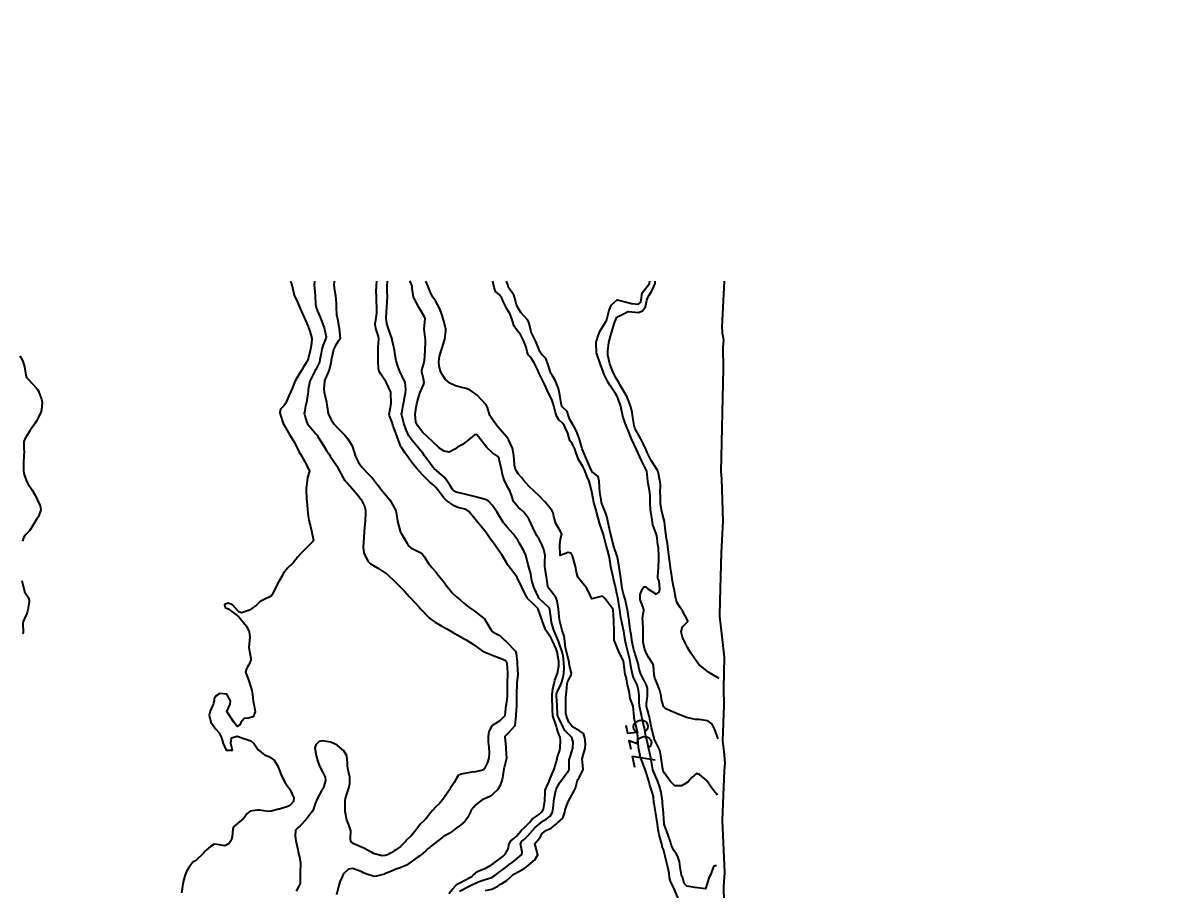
# Model space of a CAD drawing. Header units: metres. Extents: x 318500 to 325275, y 7408834 to 7428799.
# Drawn here: x 323985.8 to 324199, y 7421386.1 to 7421548.4 of the extents above; entities that cross this region are included whole.
import ezdxf
from ezdxf.enums import TextEntityAlignment as Align

# ---------------------------------------------------------------- set-up
doc = ezdxf.new("R2010")
doc.units = ezdxf.units.M
doc.header["$MEASUREMENT"] = 0
for name, color, linetype in [('Area', 45, 'Continuous'), ('Cotas', 45, 'Continuous'), ('Curvas de Nivel 1m', 11, 'Continuous'), ('Curvas de Nivel 5m', 15, 'Continuous'), ('Vias Primárias', 230, 'Continuous')]:
    doc.layers.add(name, color=color, linetype=linetype)
doc.styles.add('Style-STANDARD', font='STANDARD.shx')

msp = doc.modelspace()

# ---------------------------------------------------------------- linework, layer by layer
at = {"layer": 'Area'}
msp.add_lwpolyline([(324117.06, 7421500), (324116.62, 7421491.49), (324116.65, 7421490.6), (324116.68, 7421490.32), (324116.92, 7421489.03), (324116.82, 7421487.7), (324116.87, 7421483.68), (324116.4, 7421464.35), (324116.54, 7421463.01), (324116.81, 7421455.12), (324116.47, 7421449.17), (324116.22, 7421440.27), (324116.15, 7421437.33), (324117.05, 7421429.67), (324116.9, 7421423.83), (324116.99, 7421420.63), (324116.74, 7421413.99), (324116.96, 7421412.02), (324117.19, 7421409.86), (324117.07, 7421408.46), (324116.79, 7421402.27), (324116.67, 7421399.11), (324117.09, 7421389.36), (324116.9, 7421386.69), (324116.93, 7421386.46), (324117.26, 7421374.22)], dxfattribs=at)
at = {"layer": 'Curvas de Nivel 1m', "flags": 128}
for points, elevation in [([(324035.9, 7421500), (324036.2, 7421499.36), (324036.47, 7421497.93), (324036.62, 7421497.35), (324037.03, 7421496.52), (324037.57, 7421495.34), (324037.99, 7421494.33), (324038.44, 7421493.33), (324038.6, 7421492.95), (324038.97, 7421492.12), (324039.21, 7421491.56), (324039.32, 7421491.31), (324039.57, 7421490.69), (324039.92, 7421489.31), (324039.87, 7421488.35), (324039.69, 7421487.31), (324039.32, 7421485.75), (324039.19, 7421485.32), (324039.09, 7421485.1), (324038.87, 7421484.74), (324038.31, 7421483.87), (324037.99, 7421483.33), (324037.57, 7421482.6), (324036.82, 7421481.35), (324036.25, 7421479.91), (324035.99, 7421479.36), (324035.6, 7421478.55), (324035.11, 7421477.37), (324035.01, 7421477.12), (324034.76, 7421476.78), (324034.06, 7421476.07), (324033.94, 7421475.38), (324034.11, 7421474.75), (324034.57, 7421473.37), (324034.72, 7421473.05), (324035.73, 7421471.36), (324036.67, 7421469.83), (324036.92, 7421469.35), (324037.48, 7421468.16), (324037.96, 7421467.33), (324038.62, 7421466.24), (324039.13, 7421465.31), (324039.46, 7421464.44), (324039.11, 7421463.31), (324038.89, 7421461.64), (324038.86, 7421461.32), (324038.84, 7421461.03), (324038.94, 7421459.31), (324038.96, 7421458.88), (324039.08, 7421457.31), (324039.22, 7421456.04), (324039.34, 7421455.31), (324039.67, 7421454.09), (324039.88, 7421453.3), (324040.21, 7421451.51), (324040.12, 7421451.29), (324038.4, 7421449.63), (324038.26, 7421449.46), (324038.13, 7421449.32), (324037.27, 7421448.45), (324036.43, 7421447.34), (324036.4, 7421447.3), (324036.37, 7421447.27), (324035.38, 7421446.33), (324034.63, 7421445.37), (324034.34, 7421444.91), (324033.49, 7421443.38), (324033.09, 7421442.6), (324032.49, 7421441.4), (324032.43, 7421441.26), (324032.28, 7421441.06), (324031.14, 7421440.55), (324030.27, 7421440.09), (324029.91, 7421439.78), (324029.56, 7421439.43), (324028.25, 7421438.48), (324026.75, 7421437.97), (324026.25, 7421438.15), (324025.06, 7421439.49), (324024.26, 7421439.79), (324023.59, 7421439.51), (324023.7, 7421438.96), (324024.25, 7421438.69), (324025.96, 7421437.48), (324026.24, 7421437.21), (324027.7, 7421435.46), (324028.19, 7421434.38), (324028.29, 7421433.45), (324028.16, 7421431.45), (324028.53, 7421429.44), (324028.49, 7421429.08), (324028.11, 7421428.21), (324027.84, 7421427.72), (324027.69, 7421427.46), (324027.53, 7421426.89), (324028.08, 7421425.45), (324028.71, 7421423.44), (324028.8, 7421422.68), (324028.94, 7421421.44), (324029.12, 7421420.54), (324029.32, 7421419.43), (324028.92, 7421418.5), (324027.98, 7421418.28), (324027.25, 7421418.2), (324026.64, 7421417.47), (324026.44, 7421417), (324025.96, 7421416.69), (324025.35, 7421417.49), (324024, 7421419.5), (324024.63, 7421420.87), (324024.67, 7421421.49), (324024.04, 7421422.75), (324022.71, 7421422.85), (324022.03, 7421422.46), (324021.66, 7421421.9), (324021.63, 7421421.54), (324021.49, 7421421.01), (324020.87, 7421419.55), (324020.74, 7421418.8), (324021.01, 7421417.54), (324021.95, 7421416.21), (324022.57, 7421415.52), (324023.03, 7421414.61), (324023.31, 7421413.51), (324023.9, 7421412.25), (324025.1, 7421412.29), (324024.77, 7421413.49), (324024.86, 7421414.56), (324025.93, 7421414.91), (324026.99, 7421414.53), (324027.93, 7421414.21), (324028.52, 7421414.03), (324029.12, 7421413.43), (324029.9, 7421412.31), (324031.09, 7421411.41), (324031.89, 7421411.07), (324032.88, 7421410.39), (324033.48, 7421409.38), (324033.86, 7421408.47), (324034.32, 7421407.36), (324034.88, 7421406.3), (324035.51, 7421405.34), (324035.66, 7421405.19), (324035.81, 7421405), (324036.53, 7421403.33), (324036.47, 7421402.64), (324035.77, 7421401.89), (324035.4, 7421401.71), (324034.27, 7421401.36), (324033.88, 7421401.25), (324033.76, 7421401.22), (324032.3, 7421400.84), (324031.75, 7421400.8), (324030.15, 7421401.02), (324029.75, 7421401.04), (324028.36, 7421400.83), (324027.74, 7421400.34), (324027.41, 7421399.78), (324027.16, 7421399.46), (324025.72, 7421398.31), (324025.25, 7421397.95), (324025.11, 7421397.49), (324025.02, 7421396.15), (324024.87, 7421395.49), (324024.41, 7421394.75), (324023.66, 7421394.38), (324022.63, 7421394.56), (324021.67, 7421394.66), (324020.94, 7421394.25), (324020.13, 7421393.55), (324019.9, 7421393.3), (324019.64, 7421392.99), (324018.17, 7421391.57), (324017.8, 7421391.41), (324017.63, 7421391.3), (324016.88, 7421390.32), (324016.48, 7421389.6), (324016.22, 7421388.97), (324015.86, 7421387.61), (324015.55, 7421385.61)], 734), ([(324040.39, 7421500), (324040.39, 7421499.98), (324040.36, 7421499.3), (324040.39, 7421498.63), (324040.51, 7421497.3), (324040.61, 7421495.71), (324040.69, 7421495.29), (324041, 7421494.43), (324041.45, 7421493.29), (324041.8, 7421492.45), (324042.22, 7421491.28), (324042.58, 7421489.63), (324042.53, 7421489.27), (324042.06, 7421488.13), (324041.78, 7421487.28), (324041.64, 7421486.54), (324041.44, 7421485.28), (324041.32, 7421484.84), (324040.86, 7421483.86), (324040.66, 7421483.49), (324040.55, 7421483.29), (324039.95, 7421482.19), (324039.57, 7421481.31), (324039.23, 7421479.74), (324039.2, 7421479.31), (324039.17, 7421478.94), (324038.89, 7421477.32), (324038.87, 7421477.22), (324038.76, 7421476.62), (324038.53, 7421475.53), (324038.51, 7421475.32), (324038.53, 7421475.11), (324038.73, 7421474.39), (324038.97, 7421473.56), (324039.11, 7421473.31), (324040.69, 7421471.45), (324040.82, 7421471.29), (324041.11, 7421470.86), (324042.09, 7421469.28), (324042.65, 7421468.36), (324043.07, 7421467.69), (324043.37, 7421467.26), (324044.61, 7421465.44), (324044.73, 7421465.24), (324044.86, 7421464.98), (324045.75, 7421463.22), (324046.1, 7421462.74), (324046.57, 7421462.21), (324047.46, 7421461.2), (324048.54, 7421459.99), (324049.14, 7421459.18), (324049.75, 7421457.93), (324049.96, 7421457.17), (324049.98, 7421456.65), (324049.87, 7421455.17), (324049.77, 7421453.86), (324049.72, 7421453.17), (324049.63, 7421451.97), (324049.57, 7421451.17), (324049.51, 7421450.27), (324049.64, 7421449.17), (324050.38, 7421447.66), (324050.9, 7421447.15), (324052.36, 7421446.26), (324054.07, 7421445.11), (324054.34, 7421444.89), (324055.25, 7421444.01), (324056.22, 7421443.08), (324056.27, 7421443.03), (324056.32, 7421442.98), (324057.26, 7421442.02), (324058.11, 7421441.05), (324058.2, 7421440.96), (324058.29, 7421440.86), (324059.98, 7421439.03), (324060.27, 7421438.72), (324061.84, 7421437.01), (324062.24, 7421436.69), (324062.99, 7421436.23), (324064.22, 7421435.5), (324065.15, 7421434.96), (324066.2, 7421434.36), (324067.1, 7421433.84), (324068.19, 7421433.23), (324068.39, 7421433.12), (324068.78, 7421432.91), (324070.18, 7421432.07), (324071.8, 7421430.87), (324072.16, 7421430.68), (324072.47, 7421430.55), (324074.15, 7421429.86), (324075.65, 7421429.3), (324076.13, 7421429.06), (324076.33, 7421428.81), (324076.4, 7421428.53), (324076.51, 7421426.81), (324076.51, 7421426.4), (324076.47, 7421424.81), (324076.47, 7421424.41), (324076.48, 7421422.81), (324076.45, 7421422.4), (324076.25, 7421420.81), (324076.23, 7421420.61), (324076.04, 7421418.81), (324076.03, 7421418.78), (324076, 7421418.72), (324075.08, 7421417.73), (324073.97, 7421417.07), (324073.82, 7421417), (324073.6, 7421416.84), (324073.04, 7421415.77), (324072.9, 7421414.85), (324072.93, 7421413.85), (324073.01, 7421412.85), (324073.06, 7421411.69), (324073.01, 7421410.85), (324072.78, 7421409.95), (324072.24, 7421408.86), (324072.08, 7421408.65), (324071.86, 7421408.52), (324070.51, 7421408.23), (324069.86, 7421408.14), (324068.79, 7421407.97), (324067.85, 7421407.78), (324067.27, 7421407.51), (324066.9, 7421406.93), (324066.53, 7421406.23), (324065.81, 7421405.12), (324065.74, 7421405.01), (324065.7, 7421404.94), (324065.54, 7421404.68), (324064.34, 7421402.96), (324064.11, 7421402.64), (324063.78, 7421402.29), (324063.09, 7421401.66), (324062.49, 7421400.99), (324062.16, 7421400.59), (324061.75, 7421400.06), (324061.28, 7421399.46), (324060.79, 7421399.01), (324060.24, 7421398.5), (324059.72, 7421397.81), (324059.16, 7421397.03), (324058.47, 7421396.27), (324057.69, 7421395.49), (324057.48, 7421395.26), (324057.31, 7421395.06), (324056.52, 7421394.22), (324055.66, 7421393.64), (324055.31, 7421393.43), (324054.77, 7421393.09), (324054.05, 7421392.69), (324053.64, 7421392.54), (324053.06, 7421392.53), (324051.65, 7421392.88), (324051.47, 7421392.95), (324051.12, 7421393.14), (324049.66, 7421393.93), (324048.31, 7421394.53), (324047.67, 7421394.83), (324047.21, 7421395.19), (324047.14, 7421395.74), (324047.22, 7421397.19), (324046.82, 7421398.3), (324046.45, 7421399.2), (324046.15, 7421400.81), (324046.13, 7421401.2), (324046.13, 7421402.86), (324046.2, 7421403.2), (324046.42, 7421403.83), (324046.85, 7421405.19), (324047, 7421406.01), (324047.02, 7421407.19), (324046.8, 7421408.25), (324046.6, 7421409.2), (324046.58, 7421409.9), (324046.44, 7421411.2), (324045.9, 7421412.17), (324044.64, 7421413.23), (324043.93, 7421413.61), (324043.38, 7421413.79), (324041.93, 7421414.03), (324041.3, 7421413.9), (324040.65, 7421413.28), (324040.5, 7421412.69), (324040.73, 7421411.28), (324040.97, 7421410.36), (324041.33, 7421409.27), (324041.86, 7421408.33), (324042.43, 7421407.25), (324042.49, 7421406.6), (324042.12, 7421405.26), (324042, 7421405.06), (324041.81, 7421404.81), (324040.95, 7421403.27), (324040.62, 7421402.43), (324040.24, 7421401.28), (324040.09, 7421400.95), (324039.75, 7421400.5), (324039.23, 7421399.81), (324038.85, 7421399.3), (324037.72, 7421398.09), (324037.28, 7421397.75), (324036.87, 7421397.33), (324036.79, 7421396.23), (324036.94, 7421395.33), (324037.29, 7421393.69), (324037.37, 7421393.32), (324037.64, 7421392), (324037.75, 7421391.44), (324037.77, 7421391.32), (324037.78, 7421391.17), (324037.75, 7421389.32), (324037.76, 7421389.16), (324037.73, 7421387.32), (324037.57, 7421386.93), (324036.96, 7421385.92)], 733), ([(324044.09, 7421500), (324044.05, 7421499.26), (324044.16, 7421498.36), (324044.33, 7421497.25), (324044.45, 7421495.82), (324044.47, 7421495.25), (324044.56, 7421493.67), (324044.64, 7421493.25), (324044.7, 7421492.97), (324044.96, 7421491.51), (324045.02, 7421491.29), (324045.03, 7421491.24), (324045.04, 7421491.16), (324045.19, 7421489.24), (324045.1, 7421489.06), (324044.92, 7421488.86), (324044.28, 7421487.88), (324043.99, 7421487.25), (324043.69, 7421486.06), (324043.56, 7421485.26), (324043.44, 7421484.7), (324043.09, 7421483.27), (324043.03, 7421483.09), (324042.84, 7421482.65), (324042.41, 7421481.69), (324042.29, 7421481.28), (324042.19, 7421479.9), (324042.25, 7421479.28), (324042.67, 7421477.37), (324042.69, 7421477.27), (324042.76, 7421476.49), (324043, 7421475.27), (324043.52, 7421474.05), (324044.07, 7421473.25), (324044.71, 7421472.56), (324046.08, 7421471.22), (324046.68, 7421470.53), (324047.45, 7421469.2), (324047.83, 7421468.02), (324048.09, 7421467.2), (324048.62, 7421466.12), (324049.33, 7421465.18), (324050.59, 7421463.87), (324051.25, 7421463.15), (324051.85, 7421462.41), (324052.56, 7421461.47), (324052.83, 7421461.13), (324054.53, 7421459.11), (324055.61, 7421457.09), (324055.78, 7421456.37), (324055.92, 7421455.09), (324056.45, 7421453.27), (324056.53, 7421453.08), (324056.63, 7421452.9), (324057.66, 7421451.06), (324057.94, 7421450.59), (324058.41, 7421450.13), (324060.16, 7421449.28), (324060.4, 7421449.15), (324060.55, 7421449.03), (324060.92, 7421448.49), (324061.87, 7421447.01), (324062.09, 7421446.73), (324062.36, 7421446.43), (324063.06, 7421445.69), (324063.63, 7421444.98), (324064.34, 7421444.08), (324065.19, 7421442.96), (324066.3, 7421441.59), (324066.98, 7421440.94), (324067.71, 7421440.35), (324068.28, 7421439.83), (324068.76, 7421439.4), (324069.47, 7421438.9), (324070.26, 7421438.37), (324072.24, 7421436.87), (324073.37, 7421434.85), (324073.76, 7421434.4), (324074.2, 7421434.17), (324075.11, 7421433.73), (324076.05, 7421432.81), (324076.19, 7421432.65), (324077.99, 7421430.79), (324078.15, 7421430.4), (324078.34, 7421428.79), (324078.41, 7421427.08), (324078.43, 7421426.79), (324078.43, 7421426.46), (324078.27, 7421424.79), (324078.26, 7421424.61), (324078.23, 7421422.79), (324078.18, 7421420.94), (324078.18, 7421420.79), (324078.18, 7421420.64), (324078.1, 7421418.79), (324078.1, 7421418.69), (324077.98, 7421417.54), (324077.89, 7421416.87), (324077.85, 7421416.79), (324076.69, 7421415.54), (324076.05, 7421414.81), (324076.02, 7421414.74), (324076.18, 7421412.81), (324076.23, 7421412.49), (324076.35, 7421410.8), (324075.87, 7421408.97), (324075.83, 7421408.81), (324075.59, 7421407.07), (324075.53, 7421406.81), (324075.09, 7421405.55), (324074.63, 7421404.83), (324073.8, 7421404.03), (324073.08, 7421403.56), (324071.79, 7421402.96), (324071.6, 7421402.86), (324070.59, 7421402.07), (324069.76, 7421401.09), (324069.68, 7421400.97), (324069.64, 7421400.89), (324069.04, 7421399.6), (324068.53, 7421398.91), (324067.72, 7421398.25), (324066.94, 7421397.7), (324065.98, 7421396.94), (324065.82, 7421396.83), (324065.71, 7421396.77), (324064.56, 7421396.1), (324063.69, 7421395.45), (324063.42, 7421395.24), (324063.1, 7421394.98), (324062.31, 7421394.35), (324061.66, 7421393.85), (324061.21, 7421393.45), (324060.73, 7421393.01), (324060.13, 7421392.53), (324059.64, 7421392.17), (324058.08, 7421391.04), (324057.82, 7421390.86), (324057.63, 7421390.75), (324056.42, 7421390.26), (324055.61, 7421389.98), (324054.97, 7421389.72), (324053.6, 7421389.14), (324053.57, 7421389.13), (324053.48, 7421389.1), (324052.04, 7421388.68), (324051.59, 7421388.66), (324050.02, 7421389.15), (324049.6, 7421389.34), (324049.27, 7421389.5), (324047.61, 7421390.11), (324046.76, 7421390.04), (324045.91, 7421389.21), (324045.79, 7421389.01), (324045.59, 7421388.6), (324045.15, 7421387.64), (324045.02, 7421387.22), (324044.85, 7421386.51), (324044.5, 7421385.23)], 732), ([(324065.55, 7421385.43), (324066.25, 7421386.24), (324066.84, 7421386.93), (324067.2, 7421387.29), (324067.58, 7421387.48), (324068.56, 7421387.93), (324069.59, 7421388.53), (324069.82, 7421388.66), (324070.11, 7421388.88), (324070.92, 7421389.56), (324071.62, 7421389.88), (324072.32, 7421390.15), (324073.5, 7421390.84), (324073.58, 7421390.9), (324073.63, 7421390.93), (324073.94, 7421391.15), (324075.65, 7421392.4), (324076.09, 7421392.8), (324076.64, 7421393.82), (324076.86, 7421394.79), (324077.15, 7421395.33), (324077.69, 7421395.76), (324078.26, 7421396.22), (324078.73, 7421396.77), (324079.16, 7421397.32), (324079.72, 7421397.81), (324080.62, 7421398.75), (324081.12, 7421399.36), (324081.75, 7421399.82), (324082.31, 7421400.17), (324082.97, 7421400.71), (324083.26, 7421401.21), (324083.49, 7421402.7), (324083.58, 7421404.48), (324083.59, 7421404.7), (324083.63, 7421404.89), (324083.82, 7421405.35), (324084.22, 7421406.31), (324084.37, 7421406.69), (324084.83, 7421407.71), (324085.23, 7421408.69), (324085.78, 7421410.57), (324085.8, 7421410.68), (324085.82, 7421410.75), (324085.9, 7421411.02), (324086.29, 7421412.3), (324086.37, 7421412.67), (324086.46, 7421414.16), (324086.36, 7421414.67), (324086.24, 7421414.97), (324085.96, 7421415.77), (324085.73, 7421416.45), (324085.69, 7421416.68), (324085.57, 7421417.09), (324085.02, 7421418.69), (324084.93, 7421419.79), (324084.93, 7421420.7), (324084.89, 7421421.54), (324084.88, 7421422.7), (324085.01, 7421423.75), (324085.22, 7421424.69), (324085.4, 7421425.38), (324085.87, 7421426.68), (324086.12, 7421427.98), (324086.14, 7421428.68), (324086.13, 7421428.89), (324085.8, 7421430.69), (324085.61, 7421431.25), (324084.94, 7421432.7), (324084.69, 7421433.2), (324084.2, 7421433.96), (324083.7, 7421434.72), (324083.29, 7421435.66), (324082.94, 7421436.72), (324082.27, 7421438.68), (324082.24, 7421438.73), (324081.26, 7421439.72), (324080.29, 7421440.66), (324080.24, 7421440.71), (324080.2, 7421440.76), (324080.09, 7421440.97), (324079.18, 7421442.78), (324078.35, 7421444.59), (324078.23, 7421444.79), (324077.68, 7421445.47), (324076.65, 7421446.81), (324076.38, 7421447.25), (324075.46, 7421448.82), (324074.42, 7421450.32), (324074.02, 7421450.85), (324073.34, 7421451.76), (324072.57, 7421452.87), (324072.45, 7421453.04), (324070.98, 7421454.88), (324070.49, 7421455.52), (324069.31, 7421456.91), (324068.84, 7421457.24), (324068.51, 7421457.36), (324067.25, 7421457.68), (324066.52, 7421457.98), (324065.09, 7421458.96), (324064.54, 7421459.52), (324063.46, 7421460.99), (324063.07, 7421461.5), (324062.57, 7421461.99), (324062, 7421462.43), (324061.36, 7421463.02), (324060.59, 7421463.81), (324059.49, 7421465.04), (324058.63, 7421466.11), (324057.93, 7421467.06), (324057.4, 7421467.82), (324056.66, 7421468.92), (324056.59, 7421469.01), (324056.57, 7421469.08), (324056.53, 7421469.22), (324055.79, 7421471.09), (324055.25, 7421472.56), (324055.07, 7421473.1), (324054.99, 7421473.37), (324054.73, 7421474.09), (324054.45, 7421474.83), (324054.4, 7421475.11), (324054.42, 7421475.44), (324054.74, 7421477.11), (324054.74, 7421477.14), (324054.7, 7421479.11), (324054.68, 7421479.23), (324053.79, 7421481.12), (324052.84, 7421482.61), (324052.54, 7421483.13), (324052.4, 7421483.6), (324052.3, 7421485.14), (324052.33, 7421486.58), (324052.34, 7421487.14), (324052.35, 7421487.69), (324052.46, 7421489.14), (324052.39, 7421489.68), (324051.89, 7421491.15), (324051.78, 7421491.96), (324051.92, 7421493.15), (324052.05, 7421494.09), (324052.06, 7421495.14), (324052.02, 7421496.15), (324052, 7421497.15), (324051.98, 7421498.08), (324052.01, 7421499.15), (324052.09, 7421500)], 732), ([(324067.56, 7421385.89), (324069.46, 7421386.89), (324069.53, 7421386.93), (324069.57, 7421386.95), (324070.9, 7421387.55), (324071.58, 7421387.84), (324072.37, 7421388.07), (324073.59, 7421388.48), (324073.82, 7421388.61), (324074.13, 7421388.83), (324074.98, 7421389.45), (324075.62, 7421389.93), (324076.12, 7421390.3), (324076.75, 7421390.79), (324077.64, 7421391.47), (324078.38, 7421392.04), (324079.18, 7421392.76), (324079.26, 7421393.16), (324078.98, 7421394.77), (324079.21, 7421395.24), (324079.69, 7421395.65), (324080.28, 7421396.17), (324080.73, 7421396.74), (324081.72, 7421397.83), (324082.81, 7421398.71), (324083.34, 7421399.1), (324083.74, 7421399.36), (324084.49, 7421399.95), (324084.92, 7421400.69), (324085.06, 7421401.4), (324085.18, 7421402.69), (324085.25, 7421403.24), (324085.54, 7421404.68), (324085.6, 7421404.89), (324085.82, 7421405.35), (324086.31, 7421406.2), (324086.63, 7421406.67), (324087.87, 7421408.36), (324087.99, 7421408.53), (324088.03, 7421408.65), (324088.07, 7421410.47), (324088.1, 7421410.65), (324088.54, 7421412.01), (324088.71, 7421412.64), (324088.81, 7421413.77), (324088.55, 7421414.64), (324087.96, 7421415.26), (324087.27, 7421415.97), (324086.89, 7421416.67), (324086, 7421418.48), (324085.91, 7421418.68), (324085.9, 7421418.79), (324085.8, 7421420.68), (324085.71, 7421422.35), (324085.7, 7421422.69), (324085.75, 7421422.99), (324086.07, 7421423.69), (324086.41, 7421424.34), (324086.53, 7421424.67), (324086.91, 7421425.86), (324087.08, 7421426.67), (324087.1, 7421427.65), (324087.07, 7421428.67), (324086.96, 7421429.86), (324086.76, 7421430.67), (324086.18, 7421432.29), (324086.04, 7421432.68), (324085.48, 7421433.97), (324085.18, 7421434.7), (324084.78, 7421436.15), (324084.69, 7421436.7), (324084.42, 7421438.56), (324084.4, 7421438.71), (324084.37, 7421438.81), (324084.27, 7421438.95), (324082.4, 7421440.73), (324082.29, 7421440.88), (324081.42, 7421442.74), (324081.05, 7421444.04), (324080.97, 7421444.75), (324080.88, 7421445.28), (324080.43, 7421446.76), (324080.37, 7421446.97), (324079.96, 7421448.77), (324079.59, 7421449.59), (324078.89, 7421450.78), (324078.72, 7421451.07), (324078.44, 7421451.54), (324077.53, 7421452.8), (324076.47, 7421453.98), (324075.77, 7421454.82), (324074.51, 7421456.84), (324073.71, 7421458.04), (324072.97, 7421458.86), (324072.53, 7421459.13), (324072.15, 7421459.26), (324070.54, 7421459.65), (324069.56, 7421459.89), (324068.55, 7421460.14), (324066.93, 7421460.57), (324066.56, 7421460.72), (324066.31, 7421460.95), (324065.71, 7421461.82), (324064.96, 7421462.97), (324064.59, 7421463.41), (324062.77, 7421465), (324062.61, 7421465.16), (324061.22, 7421467.02), (324060.98, 7421467.36), (324060.65, 7421467.84), (324059.68, 7421469.04), (324058.68, 7421470.18), (324058.09, 7421471.06), (324057.55, 7421472.22), (324057.23, 7421473.07), (324057.11, 7421473.46), (324056.74, 7421474.93), (324056.7, 7421475.04), (324056.7, 7421475.08), (324056.7, 7421475.12), (324056.74, 7421475.35), (324057.02, 7421476.82), (324057.07, 7421477.08), (324057.33, 7421478.53), (324057.43, 7421479.07), (324057.53, 7421479.79), (324057.4, 7421481.07), (324056.84, 7421482.27), (324056.35, 7421483.09), (324056.06, 7421483.9), (324055.71, 7421485.1), (324055.58, 7421485.79), (324055.41, 7421487.1), (324054.97, 7421489.07), (324054.95, 7421489.11), (324054.93, 7421489.17), (324054.25, 7421491.12), (324053.97, 7421492.12), (324053.84, 7421493.12), (324053.86, 7421494.26), (324053.93, 7421495.12), (324054.02, 7421496.12), (324054.07, 7421497.12), (324054.03, 7421498.14), (324054.02, 7421499.12), (324054.07, 7421500)], 733), ([(324072.41, 7421386), (324073.56, 7421386.25), (324074.69, 7421386.82), (324075.21, 7421387.18), (324075.58, 7421387.41), (324076.45, 7421387.93), (324077.34, 7421388.78), (324077.48, 7421388.91), (324077.6, 7421388.98), (324078.77, 7421389.61), (324079.62, 7421390.16), (324080, 7421390.38), (324080.44, 7421390.75), (324081.64, 7421391.76), (324082.22, 7421392.72), (324081.68, 7421394.54), (324081.61, 7421394.73), (324081.63, 7421394.78), (324081.68, 7421394.85), (324082.56, 7421395.85), (324083.01, 7421396.71), (324083.72, 7421397.27), (324084.7, 7421397.71), (324085.73, 7421398.55), (324085.9, 7421398.68), (324086.87, 7421399.53), (324087.23, 7421400.66), (324087.31, 7421401.11), (324087.79, 7421402.49), (324087.85, 7421402.59), (324087.92, 7421402.65), (324088.01, 7421402.87), (324088.98, 7421404.64), (324089.26, 7421405.19), (324089.6, 7421406.63), (324089.67, 7421406.8), (324089.85, 7421407.05), (324090.66, 7421408.62), (324090.64, 7421409.38), (324090.49, 7421410.62), (324090.77, 7421411.76), (324091.03, 7421412.61), (324091.08, 7421413.47), (324090.99, 7421414.61), (324090.73, 7421415.39), (324089.96, 7421415.89), (324088.68, 7421416.64), (324087.98, 7421417.52), (324087.54, 7421418.66), (324087.45, 7421419.21), (324087.45, 7421420.66), (324087.42, 7421422.04), (324087.47, 7421422.66), (324087.56, 7421423.16), (324087.68, 7421424.66), (324087.75, 7421424.99), (324088.1, 7421425.77), (324088.44, 7421426.31), (324088.47, 7421426.65), (324088.12, 7421428.14), (324088.05, 7421428.58), (324088.05, 7421428.65), (324088.04, 7421428.75), (324087.55, 7421430.66), (324087.36, 7421431.48), (324087.24, 7421432.66), (324087.1, 7421433.57), (324086.73, 7421434.67), (324086.24, 7421436.68), (324086.05, 7421438.68), (324085.79, 7421440.2), (324085.6, 7421440.69), (324085.09, 7421441.49), (324084.32, 7421442.47), (324084.16, 7421442.71), (324084.09, 7421442.94), (324083.8, 7421444.72), (324083.67, 7421445.41), (324083.48, 7421446.72), (324083.51, 7421447.6), (324083.56, 7421448.72), (324083.33, 7421449.81), (324082.97, 7421450.72), (324082.44, 7421451.72), (324082.04, 7421452.33), (324081.8, 7421452.74), (324081.26, 7421453.95), (324080.91, 7421454.75), (324080.49, 7421455.56), (324079.58, 7421456.77), (324079.04, 7421457.31), (324078.52, 7421457.73), (324077.61, 7421458.8), (324077.18, 7421460.18), (324076.95, 7421460.81), (324076.57, 7421461.43), (324075.88, 7421462.82), (324075.6, 7421463.83), (324075.41, 7421464.83), (324075.04, 7421466.42), (324074.93, 7421466.84), (324074.84, 7421467.04), (324074.64, 7421467.25), (324073.7, 7421467.9), (324072.66, 7421468.87), (324071.1, 7421470.89), (324070.7, 7421471.33), (324070.32, 7421471.27), (324069.88, 7421470.9), (324069.24, 7421470.35), (324068.67, 7421469.88), (324068.12, 7421469.47), (324067.19, 7421468.94), (324066.66, 7421468.56), (324065.61, 7421468), (324064.65, 7421468.2), (324064.2, 7421468.52), (324063.63, 7421468.99), (324062.67, 7421469.82), (324061.42, 7421471.02), (324060.7, 7421471.73), (324059.67, 7421473.04), (324059.39, 7421473.7), (324059.24, 7421475.05), (324059.41, 7421476.4), (324059.58, 7421477.04), (324059.83, 7421478), (324060.13, 7421479.04), (324060.31, 7421479.53), (324060.82, 7421480.65), (324060.93, 7421481.03), (324060.83, 7421481.72), (324060.5, 7421483.03), (324060.5, 7421483.39), (324060.87, 7421484.59), (324060.95, 7421484.95), (324060.96, 7421485.03), (324060.98, 7421485.13), (324061.14, 7421487.03), (324061.2, 7421488.75), (324061.2, 7421489.03), (324060.96, 7421491.03), (324061.09, 7421493.03), (324060.98, 7421493.33), (324060.02, 7421495.04), (324059.04, 7421496.76), (324058.94, 7421497.05), (324058.71, 7421498.71), (324058.67, 7421499.06), (324058.43, 7421499.7), (324058.27, 7421500)], 734), ([(324115.64, 7421390.64), (324115.26, 7421390.66), (324115.01, 7421390.29), (324114.61, 7421389.29), (324114.2, 7421388.3), (324113.58, 7421386.31), (324111.58, 7421386.57), (324110.04, 7421386.81), (324109.59, 7421387.33), (324109.38, 7421388.14), (324109.3, 7421388.36), (324109.07, 7421388.91), (324108.85, 7421390.37), (324108.67, 7421391.35), (324108.38, 7421392.38), (324108.13, 7421392.84), (324107.67, 7421393.42), (324107.22, 7421394.39), (324106.98, 7421395.11), (324106.57, 7421396.4), (324105.88, 7421398.26), (324105.84, 7421398.41), (324105.75, 7421399.49), (324105.71, 7421400.36), (324105.7, 7421400.41), (324105.69, 7421400.48), (324105.52, 7421402.41), (324105.49, 7421402.72), (324105.26, 7421404.42), (324104.97, 7421405.56), (324104.65, 7421406.43), (324103.87, 7421408.16), (324103.75, 7421408.44), (324103.7, 7421408.62), (324103.39, 7421410.45), (324103.14, 7421411.68), (324102.97, 7421412.45), (324102.72, 7421413.68), (324102.51, 7421414.46), (324102.4, 7421414.91), (324102.12, 7421416.47), (324101.98, 7421417.1), (324101.66, 7421418.47), (324101.57, 7421418.91), (324101.22, 7421420.48), (324101.14, 7421421.38), (324101.15, 7421422.48), (324101.02, 7421423.52), (324100.75, 7421424.48), (324100.1, 7421425.88), (324099.88, 7421426.49), (324099.61, 7421427.98), (324099.53, 7421428.5), (324099.4, 7421429.24), (324099.1, 7421430.51), (324098.71, 7421431.98), (324098.59, 7421432.51), (324098.53, 7421432.86), (324098.26, 7421434.52), (324098.21, 7421434.74), (324097.84, 7421436.53), (324097.75, 7421437.02), (324097.53, 7421438.53), (324097.37, 7421439.63), (324097.23, 7421440.54), (324096.94, 7421441.92), (324096.79, 7421442.54), (324096.35, 7421444.31), (324096.28, 7421444.55), (324096.26, 7421444.65), (324095.87, 7421446.56), (324095.78, 7421447.16), (324095.54, 7421448.56), (324095.23, 7421449.75), (324095, 7421450.56), (324094.47, 7421452.55), (324094.46, 7421452.57), (324094.45, 7421452.61), (324093.82, 7421454.58), (324093.55, 7421455.52), (324093.25, 7421456.59), (324093.08, 7421457.15), (324092.69, 7421458.6), (324092.54, 7421459.3), (324092.29, 7421460.6), (324092.24, 7421460.93), (324091.77, 7421462.61), (324091.42, 7421463.44), (324091, 7421464.62), (324090.62, 7421465.36), (324089.78, 7421466.64), (324089.28, 7421468.02), (324089.1, 7421468.65), (324088.68, 7421469.53), (324088.21, 7421470.19), (324088.05, 7421470.66), (324087.81, 7421471.56), (324087.31, 7421472.67), (324087.11, 7421473.06), (324086.73, 7421473.53), (324086.11, 7421474.06), (324085.74, 7421474.7), (324085.49, 7421475.43), (324085.17, 7421476.7), (324084.79, 7421477.88), (324084.36, 7421478.71), (324084, 7421479.52), (324083.47, 7421480.72), (324082.84, 7421481.98), (324082.44, 7421482.74), (324082.1, 7421483.51), (324081.53, 7421484.75), (324080.89, 7421485.71), (324080.37, 7421486.24), (324080.2, 7421486.77), (324080.02, 7421487.67), (324079.56, 7421488.78), (324078.95, 7421490.03), (324078.33, 7421490.8), (324077.76, 7421491.6), (324077.39, 7421492.81), (324077, 7421493.83), (324076.38, 7421494.83), (324075.79, 7421496.07), (324075.44, 7421496.84), (324075.05, 7421497.44), (324074.3, 7421498.1), (324074.05, 7421498.86), (324073.8, 7421500)], 736), ([(324115.81, 7421403.84), (324115.45, 7421404.29), (324114.72, 7421405.19), (324114.01, 7421406.31), (324113.84, 7421406.54), (324112.44, 7421407.74), (324111.86, 7421407.89), (324111.02, 7421407.17), (324110.31, 7421406.35), (324109.84, 7421406.01), (324109.06, 7421405.6), (324107.83, 7421405.58), (324107.04, 7421406.4), (324105.86, 7421407.98), (324105.66, 7421408.41), (324105.59, 7421408.7), (324105.31, 7421410.42), (324105.16, 7421411.67), (324104.94, 7421412.42), (324103.95, 7421414.37), (324103.93, 7421414.44), (324103.56, 7421416.04), (324103.47, 7421416.45), (324103.36, 7421417.07), (324103.09, 7421418.45), (324102.68, 7421419.8), (324102.52, 7421420.46), (324102.54, 7421420.97), (324102.73, 7421422.46), (324102.72, 7421423.81), (324102.55, 7421424.46), (324102.09, 7421425.32), (324101.46, 7421426.48), (324101.18, 7421427.42), (324100.95, 7421428.48), (324100.43, 7421430.21), (324100.34, 7421430.49), (324100.17, 7421431.04), (324099.84, 7421432.5), (324099.63, 7421433.92), (324099.54, 7421434.5), (324099.41, 7421435.32), (324099.26, 7421436.5), (324099.07, 7421437.69), (324098.94, 7421438.51), (324098.85, 7421439.08), (324098.52, 7421440.52), (324098.3, 7421441.3), (324097.97, 7421442.53), (324097.89, 7421442.97), (324097.69, 7421444.53), (324097.55, 7421445.72), (324097.41, 7421446.53), (324097.21, 7421447.71), (324097.05, 7421448.54), (324096.43, 7421450.38), (324096.37, 7421450.55), (324096.35, 7421450.63), (324095.82, 7421452.56), (324095.64, 7421453.38), (324095.43, 7421454.56), (324095.1, 7421455.97), (324094.91, 7421456.57), (324094.52, 7421457.47), (324094.21, 7421458.26), (324094.12, 7421458.58), (324094.03, 7421459.08), (324093.79, 7421460.58), (324093.7, 7421461.46), (324093.68, 7421462.58), (324093.46, 7421463.45), (324092.61, 7421464.13), (324092.37, 7421464.37), (324092.25, 7421464.61), (324091.93, 7421465.3), (324091.38, 7421466.62), (324090.66, 7421468.19), (324090.48, 7421468.63), (324090.41, 7421468.89), (324089.92, 7421470.64), (324089.41, 7421471.94), (324089.06, 7421472.65), (324088.73, 7421473.21), (324088.2, 7421474.12), (324088.02, 7421474.66), (324087.7, 7421475.61), (324086.77, 7421476.53), (324086.7, 7421476.61), (324086.68, 7421476.68), (324086.65, 7421476.81), (324086.32, 7421478.69), (324086.04, 7421479.91), (324085.76, 7421480.7), (324085.48, 7421481.35), (324084.85, 7421482.4), (324084.68, 7421482.71), (324084.56, 7421483.01), (324084.01, 7421484.72), (324083.69, 7421485.53), (324082.9, 7421486.38), (324082.65, 7421486.74), (324082.45, 7421487.2), (324081.84, 7421488.75), (324080.96, 7421490.46), (324080.86, 7421490.76), (324080.53, 7421492.32), (324080.27, 7421492.77), (324079, 7421494.17), (324078.61, 7421494.8), (324078.23, 7421495.59), (324077.9, 7421496.81), (324077.7, 7421497.46), (324077.05, 7421498.24), (324076.72, 7421498.82), (324076.55, 7421499.34), (324076.34, 7421500)], 737), ([(324115.95, 7421414.42), (324115.24, 7421416.29), (324114.8, 7421417.11), (324113.99, 7421417.73), (324112.3, 7421418.02), (324112, 7421418), (324111.67, 7421418.01), (324110, 7421418.36), (324108.01, 7421419.21), (324106.69, 7421419.74), (324106.02, 7421420.07), (324105.7, 7421420.42), (324105.35, 7421421.73), (324105.28, 7421422.42), (324105.03, 7421423.46), (324104.65, 7421424.43), (324104.1, 7421425.76), (324103.96, 7421426.44), (324103.82, 7421428.13), (324103.71, 7421428.45), (324102.92, 7421429.69), (324102.47, 7421430.47), (324102.17, 7421431.29), (324101.92, 7421432.47), (324101.89, 7421432.78), (324101.9, 7421434.47), (324101.9, 7421434.79), (324101.81, 7421436.47), (324101.8, 7421436.92), (324102, 7421438.47), (324101.96, 7421438.78), (324101.31, 7421440.48), (324101.36, 7421441.42), (324101.79, 7421442.48), (324102, 7421442.8), (324102.33, 7421442.82), (324102.78, 7421442.46), (324104.31, 7421441.47), (324104.9, 7421441.84), (324105.03, 7421442.43), (324104.88, 7421443.9), (324104.67, 7421444.44), (324104.63, 7421444.71), (324104.75, 7421446.43), (324104.84, 7421447.98), (324104.83, 7421448.43), (324104.74, 7421450.12), (324104.7, 7421450.44), (324104.67, 7421450.67), (324104.45, 7421452.44), (324103.73, 7421454.45), (324103.56, 7421455.39), (324103.37, 7421456.46), (324103.26, 7421457.21), (324103.22, 7421458.46), (324103.18, 7421459.83), (324103.12, 7421460.46), (324102.82, 7421462.24), (324102.78, 7421462.47), (324102.76, 7421462.63), (324102.61, 7421464.47), (324101.6, 7421466.49), (324100.67, 7421468.5), (324099.7, 7421470.51), (324099, 7421472.24), (324098.89, 7421472.52), (324098.73, 7421472.94), (324098.13, 7421474.53), (324097.88, 7421475.65), (324097.7, 7421476.54), (324097.15, 7421478.19), (324096.98, 7421478.55), (324096.8, 7421478.85), (324095.65, 7421480.57), (324095.35, 7421481.08), (324094.85, 7421482.08), (324094.62, 7421482.58), (324094.48, 7421482.96), (324093.88, 7421484.59), (324093.27, 7421486.23), (324093.19, 7421486.6), (324093.11, 7421488.41), (324093.13, 7421488.6), (324093.56, 7421489.99), (324093.8, 7421490.59), (324094.2, 7421491.36), (324094.98, 7421492.51), (324095.01, 7421492.58), (324095.02, 7421492.62), (324095.54, 7421494.57), (324096, 7421495.59), (324097.04, 7421496.55), (324099.03, 7421496.02), (324099.71, 7421495.83), (324101.03, 7421495.72), (324101.46, 7421496.07), (324101.55, 7421496.49), (324101.74, 7421497.81), (324102.18, 7421498.48), (324103.08, 7421499.6), (324103.16, 7421500)], 738), ([(324116.1, 7421425.68), (324115.06, 7421426.3), (324114.46, 7421426.65), (324114.12, 7421426.88), (324112.33, 7421428.33), (324112.13, 7421428.55), (324110.9, 7421430.35), (324110.18, 7421431.47), (324109.73, 7421432.37), (324109.26, 7421433.43), (324109.02, 7421434.38), (324109.28, 7421435.32), (324110.24, 7421436.33), (324110.26, 7421436.34), (324110.26, 7421436.36), (324110.24, 7421436.44), (324109.28, 7421438.37), (324108.84, 7421438.95), (324108.28, 7421439.85), (324108.09, 7421440.39), (324108.02, 7421440.67), (324107.69, 7421442.4), (324107.53, 7421443.2), (324107.32, 7421444.4), (324107.12, 7421445.65), (324107.02, 7421446.4), (324106.85, 7421447.95), (324106.79, 7421448.41), (324106.54, 7421450.3), (324106.52, 7421450.41), (324106.44, 7421450.94), (324106.21, 7421452.17), (324106.17, 7421452.41), (324106.12, 7421452.75), (324105.97, 7421454.42), (324105.86, 7421455.05), (324105.51, 7421456.42), (324105.33, 7421457.24), (324105.17, 7421458.43), (324105.11, 7421459.88), (324105.09, 7421460.43), (324105.11, 7421461.91), (324105.09, 7421462.43), (324104.69, 7421464.36), (324104.66, 7421464.44), (324104.61, 7421464.51), (324103.41, 7421466.46), (324102.66, 7421467.96), (324102.43, 7421468.47), (324101.87, 7421469.67), (324101.45, 7421470.49), (324100.71, 7421471.8), (324100.36, 7421472.5), (324100.2, 7421473.04), (324099.94, 7421474.51), (324099.82, 7421475.45), (324099.59, 7421476.51), (324098.84, 7421478.48), (324098.82, 7421478.52), (324098.8, 7421478.55), (324097.61, 7421480.54), (324097.33, 7421481.04), (324096.84, 7421481.87), (324096.59, 7421482.3), (324096.47, 7421482.56), (324096.15, 7421483.27), (324095.67, 7421484.57), (324095.31, 7421486.17), (324095.26, 7421486.57), (324095.26, 7421486.92), (324095.46, 7421488.57), (324095.76, 7421489.75), (324096.01, 7421490.56), (324096.47, 7421492.04), (324096.63, 7421492.56), (324097, 7421493.26), (324098.6, 7421494.12), (324099.01, 7421494.33), (324099.18, 7421494.35), (324101.01, 7421494.18), (324101.8, 7421494.49), (324102.31, 7421495.19), (324102.59, 7421496.48), (324102.69, 7421496.83), (324103.05, 7421497.38), (324103.44, 7421498.08), (324103.63, 7421498.46), (324104.17, 7421499.55), (324104.17, 7421500)], 739)]:
    msp.add_lwpolyline(points, dxfattribs=dict(at, elevation=elevation))
at = {"layer": 'Curvas de Nivel 5m', "elevation": 735, "flags": 128}
for points in [[(324108.49, 7421384.37), (324107.75, 7421386.2), (324107.69, 7421386.38), (324107.66, 7421386.46), (324107.58, 7421386.59), (324106.98, 7421387.78), (324106.84, 7421388.4), (324106.73, 7421389.28), (324106.5, 7421390.4), (324106.15, 7421391.91), (324106.04, 7421392.41), (324105.67, 7421393.67), (324105.47, 7421394.21), (324105.44, 7421394.41), (324105.39, 7421394.71), (324104.92, 7421396.42), (324104.71, 7421397.44), (324104.56, 7421398.43), (324104.46, 7421399.15), (324104.28, 7421400.43), (324103.94, 7421402.28), (324103.92, 7421402.44), (324103.81, 7421403.56), (324103.6, 7421404.44), (324103.12, 7421405.73), (324102.93, 7421406.45), (324102.61, 7421407.71), (324102.36, 7421408.46), (324101.89, 7421409.68), (324101.57, 7421410.47), (324101.41, 7421410.97), (324101.08, 7421412.48), (324100.98, 7421413.44), (324100.92, 7421414.48), (324100.81, 7421415.63), (324100.66, 7421416.48), (324100.24, 7421418.24), (324100.2, 7421418.49), (324100.03, 7421420.49), (324099.49, 7421421.94), (324099.4, 7421422.5), (324099.25, 7421423.31), (324098.97, 7421424.51), (324098.7, 7421425.91), (324098.54, 7421426.51), (324098.47, 7421426.87), (324098.28, 7421428.52), (324098.14, 7421429.11), (324097.4, 7421430.53), (324096.9, 7421431.82), (324096.58, 7421432.54), (324096.5, 7421432.85), (324096.45, 7421434.55), (324096.41, 7421436.38), (324096.4, 7421436.55), (324096.28, 7421438.54), (324096.27, 7421438.61), (324094.78, 7421440.57), (324094.3, 7421441.07), (324092.29, 7421440.6), (324091.64, 7421441.94), (324091.27, 7421442.62), (324090.34, 7421443.78), (324089.67, 7421444.64), (324089.43, 7421445.56), (324089.21, 7421446.64), (324088.82, 7421448.22), (324088.7, 7421448.65), (324088.41, 7421449.13), (324087.84, 7421449.23), (324086.4, 7421448.68), (324086.28, 7421450.68), (324086.44, 7421451.72), (324086.67, 7421452.68), (324086.46, 7421453.21), (324085.54, 7421454.69), (324085.2, 7421456), (324085.06, 7421456.7), (324084.88, 7421457.07), (324084.52, 7421457.55), (324083.48, 7421458.72), (324082.54, 7421459.71), (324081.52, 7421460.75), (324080.57, 7421461.6), (324079.5, 7421462.78), (324079.12, 7421463.31), (324078.6, 7421463.88), (324078.03, 7421464.8), (324077.83, 7421465.59), (324077.74, 7421466.8), (324077.65, 7421467.8), (324077.45, 7421468.8), (324076.68, 7421470.4), (324076.39, 7421470.81), (324074.72, 7421472.79), (324074.67, 7421472.84), (324073.81, 7421473.94), (324073.24, 7421474.86), (324072.76, 7421476.39), (324072.5, 7421476.87), (324070.8, 7421478.73), (324070.62, 7421478.89), (324069.53, 7421479.63), (324068.81, 7421479.96), (324067.99, 7421480.12), (324066.81, 7421480.42), (324065.74, 7421480.96), (324064.83, 7421481.71), (324064.02, 7421482.98), (324063.71, 7421484.14), (324063.66, 7421484.99), (324063.8, 7421485.9), (324064.13, 7421486.98), (324064.32, 7421487.57), (324064.74, 7421488.97), (324064.78, 7421489.13), (324064.96, 7421490.73), (324064.98, 7421490.95), (324064.98, 7421490.97), (324064.96, 7421491.04), (324064.58, 7421492.58), (324064.48, 7421492.98), (324064.31, 7421493.66), (324063.82, 7421494.99), (324063.03, 7421496.34), (324062.57, 7421497.01), (324062.05, 7421498.02), (324061.69, 7421499.02), (324061.26, 7421500)], [(323985.27, 7421486.03), (323985.88, 7421485.05), (323986.15, 7421484.02), (323986.44, 7421482.4), (323986.56, 7421482.01), (323986.82, 7421481.69), (323988.39, 7421479.99), (323988.58, 7421479.77), (323988.78, 7421479.41), (323989.34, 7421477.97), (323989.46, 7421477.27), (323989.37, 7421475.97), (323989.21, 7421475.5), (323988.72, 7421474.43), (323988.5, 7421473.98), (323988.16, 7421473.44), (323987.18, 7421472), (323987, 7421471.69), (323986.68, 7421471.19), (323986.21, 7421470.48), (323986.07, 7421470.02), (323986.04, 7421468.62), (323986.08, 7421468.02), (323986.07, 7421467.47), (323985.96, 7421466.02), (323985.97, 7421464.64), (323986.07, 7421464.02), (323986.56, 7421462.6), (323986.88, 7421462.01), (323987.55, 7421461.01), (323988.13, 7421459.99), (323988.52, 7421459.2), (323989.11, 7421457.97), (323989.24, 7421457.22), (323988.81, 7421455.98), (323988.66, 7421455.79), (323988.47, 7421455.57), (323987.54, 7421453.99), (323987.12, 7421453.32), (323986.43, 7421452.63), (323986.14, 7421452.3), (323986, 7421452.02), (323985.78, 7421451.39)], [(323985.66, 7421444.02), (323986.08, 7421442.23), (323986.14, 7421442.01), (323986.18, 7421441.9), (323986.29, 7421441.7), (323986.99, 7421440.71), (323987.05, 7421440), (323986.77, 7421438.53), (323986.65, 7421438), (323986.55, 7421437.69), (323986.23, 7421437.04), (323985.9, 7421436.33), (323985.86, 7421436.02), (323985.91, 7421434.29), (323985.81, 7421434.02)]]:
    msp.add_lwpolyline(points, dxfattribs=at)
at = {"layer": 'Vias Primárias'}
for points in [[(323715.64, 7420145.55, 0), (323709.04, 7420132.94)], [(323831.09, 7420001.79, 0), (323833.84, 7420008.44, 0.220888)]]:
    msp.add_lwpolyline(points, format="xyb", dxfattribs=at)

# ---------------------------------------------------------------- texts
at = {"layer": 'Cotas', "style": 'Style-STANDARD'}
msp.add_text('735', height=4, rotation=102.2865, dxfattribs=at).set_placement((324101.41, 7421413.56, 735), align=Align.MIDDLE_CENTER)

doc.saveas('drawing.dxf')
